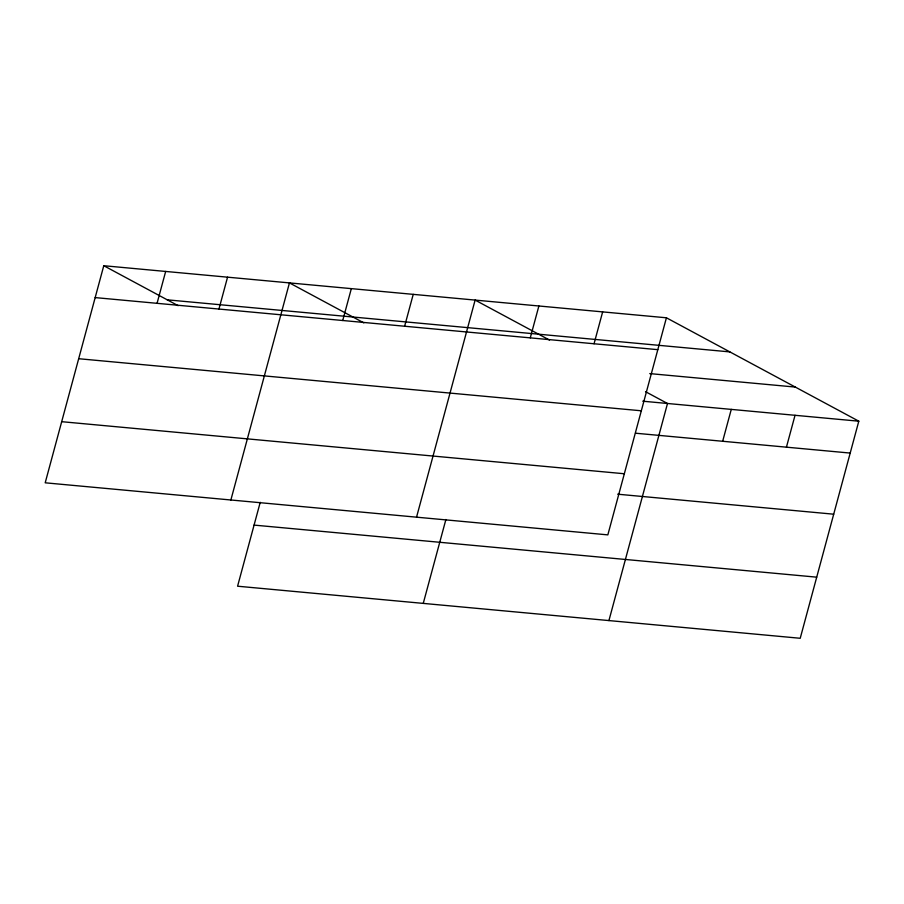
<?xml version="1.0" encoding="UTF-8"?>
<svg xmlns="http://www.w3.org/2000/svg" width="904" height="904" viewBox="0 0 904 904"><rect width="100%" height="100%" fill="white"/><g stroke="black" fill="none" stroke-linecap="round" stroke-linejoin="round"><path stroke-width="1.36" d="M103.779 265.719L45.2 482.804L607.838 534.874L666.417 317.79L103.779 265.719L178.167 305.699M157.059 303.326L165.669 271.437M218.949 309.044L227.559 277.166M230.87 499.991L289.449 282.895L363.837 322.886M260.228 502.319L237.582 586.21L800.221 638.28L858.8 421.196L666.417 317.79M342.729 320.502L351.34 288.625M404.619 326.231L413.23 294.354M416.541 517.178L475.12 300.083L549.508 340.062M423.253 603.397L445.898 519.506M530.275 337.859L538.886 305.981M594.041 343.769L602.652 311.88M608.923 620.585L667.502 403.489L645.524 391.681M722.669 441.265L731.268 409.388M786.435 447.175L795.034 415.298M167.263 299.834L729.901 351.905M95.169 297.597L657.807 349.667M649.761 373.601L795.317 387.07M642.744 401.195L858.8 421.196M78.682 358.718L641.32 410.789M635.523 433.208L850.201 453.073M61.687 421.682L624.325 473.752M617.658 494.194L833.703 514.195M254.08 525.1L816.719 577.17"/></g></svg>
